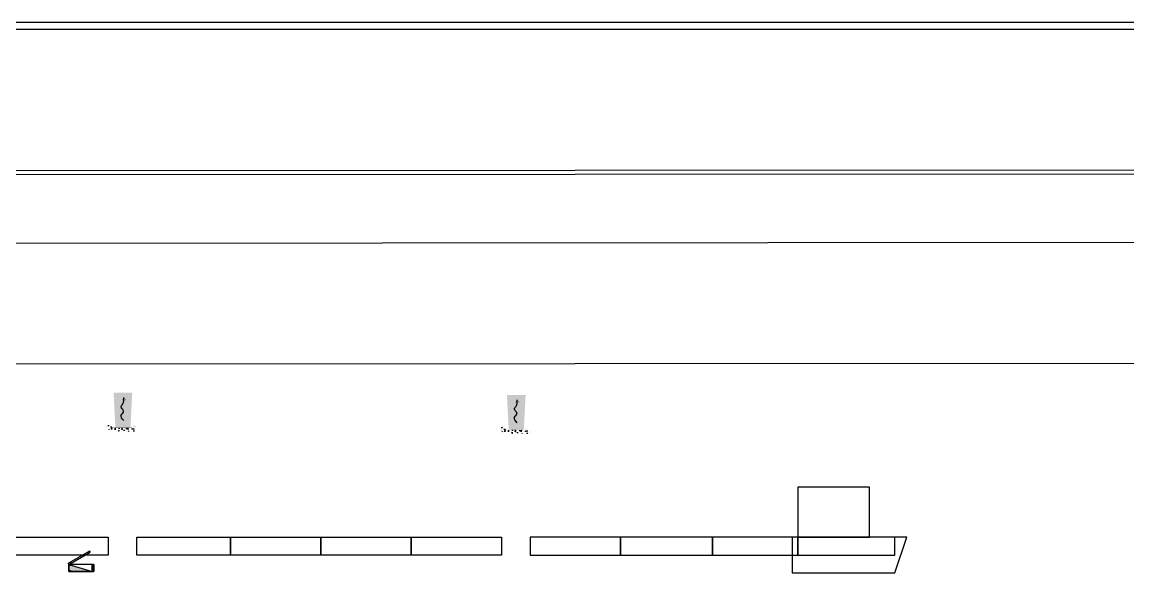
# Model space of a CAD drawing. Header units: millimetres. Extents: x 64 to 660, y 33 to 427.
# Drawn here: x 410.71 to 441.63, y 412 to 427.41 of the extents above; entities that cross this region are included whole.
import ezdxf

# ---------------------------------------------------------------- set-up
doc = ezdxf.new("R2010")
doc.units = ezdxf.units.MM
for name, color, linetype in [('Contorno', 7, 'Continuous'), ('E-GABINETE', 7, 'Continuous'), ('E-TAB', 5, 'Continuous')]:
    doc.layers.add(name, color=color, linetype=linetype)

# ---------------------------------------------------------------- blocks, each defined once
blk = doc.blocks.new('A$C2e89fcee')
blk.add_lwpolyline([(1.497, 0.018, 0.00945, 0.00945, 0), (1.577, -0.023, 0.00945, 0.00945, 0), (1.503, -0.074, 0, 0, 0)], format="xyseb")
blk.add_open_spline([(0.935, -0.025), (0.986, 0.021), (1.078, 0.103), (1.201, -0.083), (1.311, 0.099), (1.419, -0.04), (1.514, -0.03), (1.577, -0.023)], degree=3, knots=[0, 0, 0, 0, 0.1680547, 0.3001606, 0.4437484, 0.5343579, 0.7147845, 0.7147845, 0.7147845, 0.7147845])
blk = doc.blocks.new('*U134')
blk.add_hatch(color=256).paths.add_polyline_path([(0.325, 0.199), (-0.325, 0), (0.325, 0)])
blk.add_lwpolyline([(-0.325, 0.199), (0.325, 0.199), (0.325, 0), (-0.325, 0)], close=True)
blk.add_lwpolyline([(0.325, 0.199), (-0.325, 0), (0.325, 0), (0.325, 0.199)])
blk = doc.blocks.new('ARTUL_PV_600X165_STRUCT')
at = {"layer": 'E-GABINETE'}
for p, q in [((0, 204), (690, 204)), ((0, 174), (0, 204)), ((0, 199), (690, 199)), ((0, 174), (45, 174)), ((45, 30), (0, 30)), ((0, 0), (0, 30)), ((690, 5), (0, 5)), ((690, 0), (0, 0)), ((45, 174), (45, 199)), ((45, 5), (45, 30)), ((645, 199), (645, 174)), ((645, 174), (690, 174)), ((645, 30), (645, 5)), ((690, 30), (645, 30)), ((690, 204), (690, 174)), ((690, 30), (690, 0))]:
    blk.add_line(p, q, dxfattribs=at)
blk = doc.blocks.new('ARTUL_PV_165_LATPAN_DX')
at = {"layer": 'E-GABINETE'}
for p, q in [((0, 204), (0, 0)), ((5, 204), (0, 204)), ((0, 0), (5, 0)), ((5, 0), (5, 204))]:
    blk.add_line(p, q, dxfattribs=at)
blk = doc.blocks.new('ARTUL_PV_165_LATPAN_SX')
at = {"layer": 'E-GABINETE'}
for p, q in [((-5, 204), (-5, 0)), ((0, 204), (-5, 204)), ((-5, 0), (0, 0)), ((0, 0), (0, 204))]:
    blk.add_line(p, q, dxfattribs=at)
blk = doc.blocks.new('ARTUL_PV_600_GLDOOR_SX')
at = {"layer": 'E-GABINETE'}
for p, q in [((0, 0), (-11.59644, -20.085624)), ((0, 0), (597.557529, -345)), ((572.300857, -368.745891), (-7.936186, -33.745878)), ((40.411472, -61.659411), (57.007912, -32.913533)), ((523.953177, -340.832344), (540.549617, -312.086467)), ((597.557529, -345), (585.961088, -365.085624))]:
    blk.add_line(p, q, dxfattribs=at)
for centre, start, end in [((-2.936186, -25.085624), 150, 240), ((577.300834, -360.085624), 240, 330)]:
    blk.add_arc(centre, 10, start, end, dxfattribs=at)
blk = doc.blocks.new('A$Cd755cf69')
at = {"layer": 'E-GABINETE', "xscale": 0.001, "yscale": 0.001, "zscale": 0.001}
for name, p in [('ARTUL_PV_165_LATPAN_SX', (0.005, -0.204)), ('ARTUL_PV_600X165_STRUCT', (0.005, -0.204)), ('ARTUL_PV_165_LATPAN_DX', (0.695, -0.204)), ('ARTUL_PV_600_GLDOOR_SX', (0.005, -0.204))]:
    blk.add_blockref(name, p, dxfattribs=at)

msp = doc.modelspace()

# ---------------------------------------------------------------- hatches: boundary and pattern name
h = msp.add_hatch(color=253)
h.dxf.hatch_style = 1
h.paths.add_polyline_path([(413.266, 417.043), (413.318, 416.06), (413.737, 416.06), (413.789, 417.043)])
h = msp.add_hatch(color=253)
h.dxf.hatch_style = 1
h.paths.add_polyline_path([(424.266, 416.983), (424.318, 416), (424.737, 416), (424.789, 416.983)])
h = msp.add_hatch()
h.set_pattern_fill('AR-CONC', color=253, scale=0.0015, angle=90)
h.set_pattern_definition([(50, (413.44387, 414.27794), (0.273277, -0.023909), [0.028575, -0.314325]), (355, (413.44387, 414.27794), (-0.052865, 0.286585), [0.02286, -0.25146]), (100.451, (413.46665, 414.27594), (0.220412, 0.262677), [0.024285, -0.267135]), (46.184, (413.44387, 414.35414), (0.40662, -0.063063), [0.04286, -0.47149]), (96.636, (413.47776, 414.34888), (0.35611, 0.37114), [0.03643, -0.4007]), (351.184, (413.44387, 414.35414), (0.35611, 0.37114), [0.03429, -0.37719]), (21, (413.48197, 414.33509), (0.227422, -0.153398), [0.028575, -0.314325]), (326, (413.48197, 414.33509), (0.092703, 0.27628), [0.02286, -0.25146]), (71.451, (413.50092, 414.3223), (0.320125, 0.122884), [0.024285, -0.267135]), (37.5, (413.44387, 414.277935), (0.004633, 0.1268326), [0, -0.248412, 0, -0.25527, 0, -0.2524125]), (7.5, (413.44387, 414.27794), (0.1002295, 0.150271), [0, -0.145542, 0, -0.242697, 0, -0.0962025]), (327.5, (413.35891, 414.27794), (0.203386, -0.008593), [0, -0.09525, 0, -0.29718, 0, -0.394335]), (317.5, (413.32081, 414.27794), (0.222194, 0.03814), [0, -0.123825, 0, -0.197358, 0, -0.280035])])
h.paths.add_polyline_path([(413.872, 415.96), (413.942, 416.037), (413.857, 416.12), (413.79, 416.06), (413.25, 416.06), (413.154, 416.158), (413.07, 416.082), (413.189, 415.96)])
h = msp.add_hatch()
h.set_pattern_fill('AR-CONC', color=253, scale=0.0015, angle=90)
h.set_pattern_definition([(50, (424.44387, 414.21794), (0.273277, -0.023909), [0.028575, -0.314325]), (355, (424.44387, 414.21794), (-0.052865, 0.286585), [0.02286, -0.25146]), (100.451, (424.46665, 414.21594), (0.220412, 0.262677), [0.024285, -0.267135]), (46.184, (424.44387, 414.29414), (0.40662, -0.063063), [0.04286, -0.47149]), (96.636, (424.47776, 414.28888), (0.35611, 0.37114), [0.03643, -0.4007]), (351.184, (424.44387, 414.29414), (0.35611, 0.37114), [0.03429, -0.37719]), (21, (424.48197, 414.27509), (0.227422, -0.153398), [0.028575, -0.314325]), (326, (424.48197, 414.27509), (0.092703, 0.27628), [0.02286, -0.25146]), (71.451, (424.50092, 414.2623), (0.320125, 0.122884), [0.024285, -0.267135]), (37.5, (424.44387, 414.217935), (0.004633, 0.1268326), [0, -0.248412, 0, -0.25527, 0, -0.2524125]), (7.5, (424.44387, 414.21794), (0.1002295, 0.150271), [0, -0.145542, 0, -0.242697, 0, -0.0962025]), (327.5, (424.35891, 414.21794), (0.203386, -0.008593), [0, -0.09525, 0, -0.29718, 0, -0.394335]), (317.5, (424.32081, 414.21794), (0.222194, 0.03814), [0, -0.123825, 0, -0.197358, 0, -0.280035])])
h.paths.add_polyline_path([(424.872, 415.9), (424.942, 415.977), (424.857, 416.06), (424.79, 416), (424.25, 416), (424.154, 416.098), (424.07, 416.022), (424.189, 415.9)])

# ---------------------------------------------------------------- linework, layer by layer
for points, const_width in [([(413.266, 417.043), (413.318, 416.06), (413.737, 416.06), (413.789, 417.043)], 0.00001), ([(424.266, 416.983), (424.318, 416), (424.737, 416), (424.789, 416.983)], 0.00001), ([(413.872, 415.96), (413.942, 416.037), (413.857, 416.12), (413.79, 416.06), (413.25, 416.06), (413.154, 416.158), (413.07, 416.082), (413.189, 415.96)], 0.001), ([(424.872, 415.9), (424.942, 415.977), (424.857, 416.06), (424.79, 416), (424.25, 416), (424.154, 416.098), (424.07, 416.022), (424.189, 415.9)], 0.001)]:
    msp.add_lwpolyline(points, close=True, dxfattribs=dict(const_width=const_width))
at = {"layer": 'Contorno', "color": 252, "linetype": 'ByBlock'}
for p, q in [((70.173, 427.413, 0), (575.342, 427.413, 0)), ((70.189, 427.213, 0), (575.342, 427.213, 0)), ((522.185, 423.324), (398.645, 423.244)), ((398.645, 423.144), (522.186, 423.224)), ((521.184, 421.293), (397.647, 421.213)), ((521.185, 417.913), (397.65, 417.832))]:
    msp.add_line(p, q, dxfattribs=at)
at = {"layer": 'Contorno', "color": 252}
for points in [[(413.914, 412.501), (413.914, 413.001), (416.538, 413.001), (416.538, 412.501), (413.914, 412.501)], [(416.538, 412.501), (416.538, 413.001), (419.063, 413.001), (419.063, 412.501), (416.538, 412.501)], [(419.063, 412.501), (419.063, 413.001), (421.588, 413.001), (421.588, 412.501), (419.063, 412.501)], [(421.588, 412.501), (421.588, 413.001), (424.113, 413.001), (424.113, 412.501), (421.588, 412.501)], [(427.438, 412.501), (427.438, 413.001), (424.913, 413.001), (424.913, 412.501), (427.438, 412.501)], [(430.013, 412.501), (430.013, 413.001), (427.438, 413.001), (427.438, 412.501), (430.013, 412.501)], [(432.406, 412.501), (432.406, 413.001), (430.013, 413.001), (430.013, 412.501), (432.406, 412.501)], [(435.113, 412.501), (435.113, 413.001), (432.406, 413.001), (432.406, 412.501), (435.113, 412.501)]]:
    msp.add_lwpolyline(points, dxfattribs=at)
msp.add_lwpolyline([(432.247, 412.001), (435.113, 412.001), (435.454, 413.001), (432.247, 413.001)], close=True, dxfattribs=at)
for points in [[(434.41, 413.001, -0.001), (434.41, 414.401, -0.002), (432.406, 414.401, 0), (432.406, 413.001, -0.001), (434.41, 413.001, -0.001)], [(409.928, 412.501, 0.001), (409.928, 413.001, 0.002), (413.113, 413.001, 0), (413.114, 412.501, 0), (409.928, 412.501, 0.001)]]:
    msp.add_polyline3d(points, dxfattribs=at)

# ---------------------------------------------------------------- block references
at = {"rotation": 90}
for p in [(413.528, 415.329), (424.528, 415.269)]:
    msp.add_blockref('A$C2e89fcee', p, dxfattribs=at)
at = {"layer": 'E-TAB', "xscale": -1, "rotation": 180}
msp.add_blockref('A$Cd755cf69', (412.013, 412.036), dxfattribs=at)
at = {"layer": 'E-TAB', "xscale": -1}
msp.add_blockref('*U134', (412.344, 412.038), dxfattribs=at)

doc.saveas('drawing.dxf')
